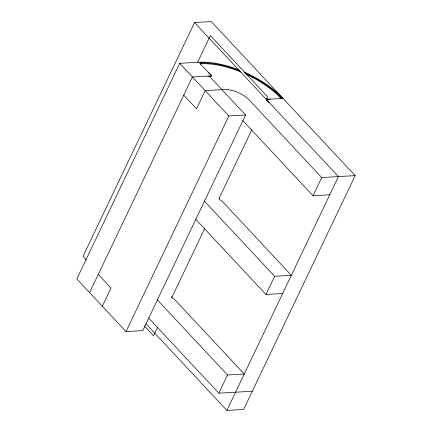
<?xml version="1.0" encoding="UTF-8"?>
<svg xmlns="http://www.w3.org/2000/svg" width="432" height="432" viewBox="0 0 432 432"><rect width="100%" height="100%" fill="white"/><g stroke="black" fill="none" stroke-linecap="round" stroke-linejoin="round"><path stroke-width="0.65" d="M145.994 323.795L226.908 410.4L243.643 409.433L355.163 175.624L211.264 21.6L194.53 22.567L83.009 256.376L86.227 259.821M238.885 69.871A65.016 30.224 25.5 0 0 198.806 62.213L179.68 63.32L76.837 278.942L126.009 331.576L142.744 330.604L245.587 114.982L209.164 75.994M197.575 62.327L210.341 35.564L267.548 96.8L266.101 99.841M89.581 292.588L192.429 76.966L211.556 75.859L211.34 74.855L208.721 72.824M200.41 64.147L200.988 62.926L201.717 63.709M102.33 306.234L111.002 288.047L98.258 274.406M126.009 331.576L228.852 115.949L245.587 114.982M157.61 327.294L153.549 335.804L144.396 326.009M171.601 297.967L204.719 228.528M218.954 198.682L251.888 129.643M148.565 317.957L218.846 393.185L227.524 374.998L244.258 374.031L174.35 299.203A3.251 1.512 25.5 0 1 171.774 296.449M195.653 219.24L265.934 294.462L274.606 276.28L291.341 275.308L222.059 201.15L220.477 200.227L219.44 199.12L219.224 198.121M242.741 120.523L313.022 195.745L321.694 177.563L355.163 175.624M226.908 410.4L338.429 176.591L194.53 22.567M269.147 102.433L267.565 101.509L266.528 100.402L266.312 99.398L266.971 98.777L270.032 99.182M280.017 97.373L280.973 97.319M266.312 99.398L282.091 98.485L280.897 97.238A63.715 29.619 25.5 0 0 244.08 72.679M313.022 195.745L329.756 194.778M265.934 294.462L282.668 293.495M218.846 393.185L252.32 391.246M200.264 63.774L201.787 63.704A62.413 29.014 25.5 0 1 241.088 72.068M207.835 76.075L209.536 76.561L210.897 76.48L211.556 75.859L199.535 62.991L201.091 62.926A63.715 29.619 25.5 0 1 239.29 70.686M281.135 98.539L279.963 97.319A62.413 29.014 25.5 0 0 246.688 74.525M321.694 177.563L249.577 100.37A19.505 9.067 25.5 0 0 224.305 89.505L205.178 90.612L196.506 108.794L183.757 95.148M179.68 63.32L228.852 115.949M204.325 201.053L274.606 276.28M157.243 299.776L227.524 374.998M244.258 72.095A65.016 30.224 25.5 0 1 283.046 98.431"/></g></svg>
